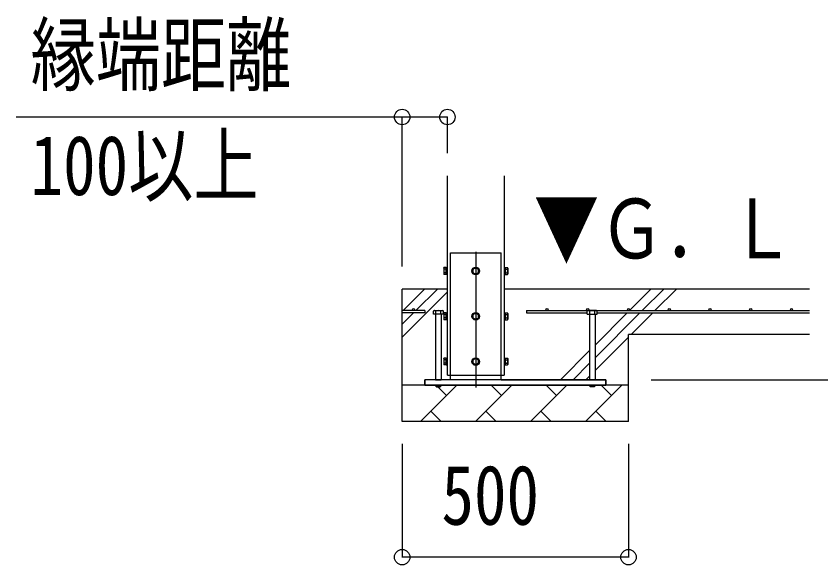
# Model space of a CAD drawing. Units: millimetres, scale not verified. Extents: x -16820 to 16820, y -11880 to 11880.
# Drawn here: x -4925 to -3147, y -7420 to -6208 of the extents above; entities that cross this region are included whole.
import ezdxf
from ezdxf.enums import TextEntityAlignment as Align

# ---------------------------------------------------------------- set-up
doc = ezdxf.new("R2010")
doc.units = ezdxf.units.MM
doc.header["$LTSCALE"] = 50
for name, color, linetype in [('0-4_YKK_12', 2, 'Continuous'), ('0-5_YKK_13', 4, 'Continuous'), ('0-6_YKK_A1', 4, 'Continuous'), ('0-7_YKK_D', 6, 'Continuous')]:
    doc.layers.add(name, color=color, linetype=linetype)
doc.styles.add('ＭＳ ゴシック', font='')
doc.styles.get('ＭＳ ゴシック').set_extended_font_data('MS Gothic')

msp = doc.modelspace()

# ---------------------------------------------------------------- linework, layer by layer
at = {"layer": '0-4_YKK_12'}
msp.add_line((-3909.42, -6728.5), (-3909.42, -7028.5), dxfattribs=at)
at = {"layer": '0-5_YKK_13'}
for p, q in [((-3965.42, -7001), (-3965.42, -6731)), ((-3965.42, -6731), (-3853.42, -6731)), ((-3853.42, -7001), (-3853.42, -6731)), ((-3980.12, -6764.51), (-3979.54, -6763.51)), ((-3980.12, -6764.51), (-3980.12, -6777.5)), ((-3974.62, -6763.51), (-3979.54, -6763.51)), ((-3974.62, -6767.25), (-3979.54, -6767.25)), ((-3974.62, -6763.51), (-3974.62, -6778.51)), ((-3973.02, -6763.96), (-3974.62, -6763.96)), ((-3974.62, -6770.5), (-3974.62, -6763.96)), ((-3974.62, -6770.5), (-3973.02, -6770.5)), ((-3974.62, -6771.5), (-3973.02, -6771.5)), ((-3974.62, -6778.05), (-3974.62, -6771.5)), ((-3973.02, -6770.5), (-3973.02, -6763.96)), ((-3973.02, -6778.05), (-3973.02, -6771.5)), ((-3845.82, -6763.95), (-3844.22, -6763.95)), ((-3845.82, -6770.5), (-3845.82, -6763.95)), ((-3844.22, -6770.5), (-3845.82, -6770.5)), ((-3844.22, -6771.5), (-3845.82, -6771.5)), ((-3845.82, -6778.05), (-3845.82, -6771.5)), ((-3844.22, -6763.49), (-3839.3, -6763.49)), ((-3844.22, -6763.49), (-3844.22, -6778.51)), ((-3844.22, -6770.5), (-3844.22, -6763.95)), ((-3844.22, -6767.25), (-3839.3, -6767.25)), ((-3844.22, -6778.05), (-3844.22, -6771.5)), ((-3838.72, -6764.5), (-3839.3, -6763.49)), ((-3838.72, -6764.5), (-3838.72, -6777.5)), ((-3980.12, -6777.5), (-3979.54, -6778.51)), ((-3974.62, -6774.75), (-3979.54, -6774.75)), ((-3974.62, -6778.51), (-3979.54, -6778.51)), ((-3974.62, -6778.05), (-3973.02, -6778.05)), ((-3844.22, -6778.05), (-3845.82, -6778.05)), ((-3844.22, -6774.75), (-3839.3, -6774.75)), ((-3844.22, -6778.51), (-3839.3, -6778.51)), ((-3838.72, -6777.5), (-3839.3, -6778.51)), ((-4001.42, -6858.5), (-4002.89, -6859.35)), ((-4001.42, -6858.5), (-3982.42, -6858.5)), ((-3997.41, -6866.5), (-3997.41, -6859.35)), ((-3986.44, -6866.5), (-3986.44, -6859.35)), ((-3982.42, -6858.5), (-3980.95, -6859.35)), ((-3980.95, -6866.5), (-3980.95, -6859.35)), ((-3661.42, -6858.5), (-3662.89, -6859.35)), ((-3662.89, -6866.5), (-3662.89, -6859.35)), ((-3642.42, -6858.5), (-3661.42, -6858.5)), ((-3657.41, -6866.5), (-3657.41, -6859.35)), ((-3646.44, -6866.5), (-3646.44, -6859.35)), ((-3642.42, -6858.5), (-3640.95, -6859.35)), ((-3997.92, -6866.5), (-3997.92, -7011)), ((-3985.92, -6866.5), (-3985.92, -7011)), ((-3980.12, -6864.51), (-3979.54, -6863.51)), ((-3980.12, -6864.51), (-3980.12, -6877.5)), ((-3980.12, -6877.5), (-3979.54, -6878.51)), ((-3974.62, -6863.51), (-3979.54, -6863.51)), ((-3974.62, -6867.25), (-3979.54, -6867.25)), ((-3974.62, -6874.75), (-3979.54, -6874.75)), ((-3974.62, -6878.51), (-3979.54, -6878.51)), ((-3974.62, -6863.51), (-3974.62, -6878.51)), ((-3973.02, -6863.96), (-3974.62, -6863.96)), ((-3974.62, -6870.5), (-3974.62, -6863.96)), ((-3974.62, -6870.5), (-3973.02, -6870.5)), ((-3974.62, -6871.5), (-3973.02, -6871.5)), ((-3974.62, -6878.05), (-3974.62, -6871.5)), ((-3974.62, -6878.05), (-3973.02, -6878.05)), ((-3973.02, -6870.5), (-3973.02, -6863.96)), ((-3973.02, -6878.05), (-3973.02, -6871.5)), ((-3845.82, -6863.95), (-3844.22, -6863.95)), ((-3845.82, -6870.5), (-3845.82, -6863.95)), ((-3844.22, -6870.5), (-3845.82, -6870.5)), ((-3844.22, -6871.5), (-3845.82, -6871.5)), ((-3845.82, -6878.05), (-3845.82, -6871.5)), ((-3844.22, -6878.05), (-3845.82, -6878.05)), ((-3844.22, -6863.49), (-3839.3, -6863.49)), ((-3844.22, -6863.49), (-3844.22, -6878.51)), ((-3844.22, -6870.5), (-3844.22, -6863.95)), ((-3844.22, -6867.25), (-3839.3, -6867.25)), ((-3844.22, -6878.05), (-3844.22, -6871.5)), ((-3844.22, -6874.75), (-3839.3, -6874.75)), ((-3844.22, -6878.51), (-3839.3, -6878.51)), ((-3838.72, -6864.5), (-3839.3, -6863.49)), ((-3838.72, -6877.5), (-3839.3, -6878.51)), ((-3838.72, -6864.5), (-3838.72, -6877.5)), ((-3657.92, -6866.5), (-3657.92, -7011)), ((-3645.92, -6866.5), (-3645.92, -7011)), ((-3980.12, -6964.51), (-3979.54, -6963.51)), ((-3980.12, -6964.51), (-3980.12, -6977.5)), ((-3974.62, -6963.51), (-3979.54, -6963.51)), ((-3974.62, -6967.25), (-3979.54, -6967.25)), ((-3974.62, -6963.51), (-3974.62, -6978.51)), ((-3973.02, -6963.96), (-3974.62, -6963.96)), ((-3974.62, -6970.5), (-3974.62, -6963.96)), ((-3973.02, -6970.5), (-3973.02, -6963.96)), ((-3845.82, -6963.95), (-3844.22, -6963.95)), ((-3845.82, -6970.5), (-3845.82, -6963.95)), ((-3844.22, -6963.49), (-3839.3, -6963.49)), ((-3844.22, -6963.49), (-3844.22, -6978.51)), ((-3844.22, -6970.5), (-3844.22, -6963.95)), ((-3844.22, -6967.25), (-3839.3, -6967.25)), ((-3838.72, -6964.5), (-3839.3, -6963.49)), ((-3838.72, -6964.5), (-3838.72, -6977.5)), ((-3980.12, -6977.5), (-3979.54, -6978.51)), ((-3974.62, -6974.75), (-3979.54, -6974.75)), ((-3974.62, -6978.51), (-3979.54, -6978.51)), ((-3974.62, -6970.5), (-3973.02, -6970.5)), ((-3974.62, -6971.5), (-3973.02, -6971.5)), ((-3974.62, -6978.05), (-3974.62, -6971.5)), ((-3974.62, -6978.05), (-3973.02, -6978.05)), ((-3973.02, -6978.05), (-3973.02, -6971.5)), ((-3844.22, -6970.5), (-3845.82, -6970.5)), ((-3844.22, -6971.5), (-3845.82, -6971.5)), ((-3845.82, -6978.05), (-3845.82, -6971.5)), ((-3844.22, -6978.05), (-3845.82, -6978.05)), ((-3844.22, -6978.05), (-3844.22, -6971.5)), ((-3844.22, -6974.75), (-3839.3, -6974.75)), ((-3844.22, -6978.51), (-3839.3, -6978.51)), ((-3838.72, -6977.5), (-3839.3, -6978.51)), ((-3965.42, -7011), (-3965.42, -7001)), ((-3853.42, -7011), (-3853.42, -7001)), ((-3621.92, -7011), (-4021.92, -7011)), ((-4021.92, -7023), (-4021.92, -7011)), ((-3997.92, -7011), (-3985.92, -7011)), ((-3645.92, -7011), (-3657.92, -7011)), ((-3621.92, -7023), (-3621.92, -7011)), ((-4021.92, -7023), (-3621.92, -7023)), ((-3997.92, -7024.5), (-3985.92, -7024.5)), ((-3645.92, -7024.5), (-3657.92, -7024.5))]:
    msp.add_line(p, q, dxfattribs=at)
for points in [[(-3971.92, -6762.5), (-3973.02, -6762.5), (-3973.02, -6779.5), (-3971.92, -6779.5)], [(-3846.92, -6762.5), (-3845.82, -6762.5), (-3845.82, -6779.5), (-3846.92, -6779.5)], [(-3980.95, -6866.5), (-4002.89, -6866.5), (-4002.89, -6859.35)], [(-3662.89, -6866.5), (-3640.95, -6866.5), (-3640.95, -6859.35)], [(-3971.92, -6862.5), (-3973.02, -6862.5), (-3973.02, -6879.5), (-3971.92, -6879.5)], [(-3846.92, -6862.5), (-3845.82, -6862.5), (-3845.82, -6879.5), (-3846.92, -6879.5)], [(-3971.92, -6962.5), (-3973.02, -6962.5), (-3973.02, -6979.5), (-3971.92, -6979.5)], [(-3846.92, -6962.5), (-3845.82, -6962.5), (-3845.82, -6979.5), (-3846.92, -6979.5)], [(-3997.92, -7023), (-3997.92, -7024.5), (-3995.92, -7026.5), (-3987.92, -7026.5)], [(-3985.92, -7023), (-3985.92, -7024.5), (-3987.92, -7026.5)], [(-3657.92, -7023), (-3657.92, -7024.5), (-3655.92, -7026.5)], [(-3645.92, -7023), (-3645.92, -7024.5), (-3647.92, -7026.5), (-3655.92, -7026.5)]]:
    msp.add_lwpolyline(points, dxfattribs=at)
for points in [[(-3909.42, -6763.49), (-3915.92, -6767.25), (-3915.92, -6774.75), (-3909.42, -6778.51), (-3902.92, -6774.75), (-3902.92, -6767.25)], [(-3909.42, -6863.49), (-3915.92, -6867.25), (-3915.92, -6874.75), (-3909.42, -6878.51), (-3902.92, -6874.75), (-3902.92, -6867.25)], [(-3909.42, -6963.49), (-3915.92, -6967.25), (-3915.92, -6974.75), (-3909.42, -6978.51), (-3902.92, -6974.75), (-3902.92, -6967.25)]]:
    msp.add_lwpolyline(points, close=True, dxfattribs=at)
for centre, radius in [((-3909.42, -6771), 8.5), ((-3909.42, -6771), 6.5), ((-3909.42, -6871), 8.5), ((-3909.42, -6871), 6.5), ((-3909.42, -6971), 8.5), ((-3909.42, -6971), 6.5)]:
    msp.add_circle(centre, radius, dxfattribs=at)
for centre, radius, start, end in [((-3976.82, -6765.38), 3.31, 145.51973, 214.48027), ((-3967.7, -6771), 12.42, 162.41205, 197.58795), ((-3909.42, -6771), 7.05, 157.21814, 202.78186), ((-3909.42, -6771), 7.05, 97.21814, 142.78186), ((-3909.42, -6771), 7.05, 37.21814, 82.78186), ((-3909.42, -6771), 7.05, 337.21814, 22.78186), ((-3842.04, -6765.37), 3.32, 325.61575, 34.38425), ((-3851.14, -6771), 12.42, 342.41205, 17.58795), ((-3976.8, -6776.63), 3.32, 145.61575, 214.38425), ((-3909.42, -6771), 7.05, 217.21814, 262.78186), ((-3909.42, -6771), 7.05, 277.21814, 322.78186), ((-3842.04, -6776.63), 3.32, 325.61575, 34.38425), ((-4000.15, -6863.36), 4.86, 55.61575, 124.38425), ((-3991.92, -6876.65), 18.15, 72.41205, 107.58795), ((-3983.69, -6863.36), 4.86, 55.61575, 124.38425), ((-3660.15, -6863.36), 4.86, 55.61575, 124.38425), ((-3651.92, -6876.65), 18.15, 72.41205, 107.58795), ((-3643.69, -6863.36), 4.86, 55.61575, 124.38425), ((-3976.82, -6865.38), 3.31, 145.51973, 214.48027), ((-3967.7, -6871), 12.42, 162.41205, 197.58795), ((-3976.8, -6876.63), 3.32, 145.61575, 214.38425), ((-3909.42, -6871), 7.05, 157.21814, 202.78186), ((-3909.42, -6871), 7.05, 97.21814, 142.78186), ((-3909.42, -6871), 7.05, 217.21814, 262.78186), ((-3909.42, -6871), 7.05, 37.21814, 82.78186), ((-3909.42, -6871), 7.05, 277.21814, 322.78186), ((-3909.42, -6871), 7.05, 337.21814, 22.78186), ((-3842.04, -6865.37), 3.32, 325.61575, 34.38425), ((-3851.14, -6871), 12.42, 342.41205, 17.58795), ((-3842.04, -6876.63), 3.32, 325.61575, 34.38425), ((-3976.82, -6965.38), 3.31, 145.51973, 214.48027), ((-3967.7, -6971), 12.42, 162.41205, 197.58795), ((-3909.42, -6971), 7.05, 157.21814, 202.78186), ((-3909.42, -6971), 7.05, 97.21814, 142.78186), ((-3909.42, -6971), 7.05, 37.21814, 82.78186), ((-3909.42, -6971), 7.05, 337.21814, 22.78186), ((-3842.04, -6965.37), 3.32, 325.61575, 34.38425), ((-3851.14, -6971), 12.42, 342.41205, 17.58795), ((-3976.8, -6976.63), 3.32, 145.61575, 214.38425), ((-3909.42, -6971), 7.05, 217.21814, 262.78186), ((-3909.42, -6971), 7.05, 277.21814, 322.78186), ((-3842.04, -6976.63), 3.32, 325.61575, 34.38425)]:
    msp.add_arc(centre, radius, start, end, dxfattribs=at)
at = {"layer": '0-6_YKK_A1'}
for p, q in [((-3971.92, -7001), (-3971.92, -6561)), ((-3846.92, -6561), (-3846.92, -7001)), ((-3971.92, -6811), (-4071.92, -6811)), ((-4071.92, -7103), (-4071.92, -6811)), ((-4071.92, -6917), (-3971.92, -6817)), ((-4069.99, -6858.5), (-4022.49, -6811)), ((-4041.71, -6858.5), (-3994.21, -6811)), ((-3171.92, -6811), (-3846.92, -6811)), ((-3569.99, -6858.5), (-3522.49, -6811)), ((-3541.71, -6858.5), (-3494.21, -6811)), ((-3513.42, -6858.5), (-3465.92, -6811)), ((-4021.92, -6858.5), (-4071.92, -6858.5)), ((-4021.92, -6858.5), (-4021.92, -6863.5)), ((-3796.92, -6858.5), (-3171.92, -6858.5)), ((-3796.92, -6858.5), (-3796.92, -6863.5)), ((-4071.92, -6888.71), (-4046.71, -6863.5)), ((-4021.92, -6863.5), (-4071.92, -6863.5)), ((-3796.92, -6863.5), (-3662.89, -6863.5)), ((-3645.92, -6962.71), (-3546.71, -6863.5)), ((-3645.92, -6934.43), (-3574.99, -6863.5)), ((-3640.95, -6863.5), (-3171.92, -6863.5)), ((-3565.92, -6911), (-3518.42, -6863.5)), ((-3571.92, -7103), (-3571.92, -6911)), ((-3171.92, -6911), (-3571.92, -6911)), ((-3645.92, -6991), (-3571.92, -6917)), ((-3722.49, -7011), (-3657.92, -6946.43)), ((-3694.21, -7011), (-3657.92, -6974.71)), ((-3971.92, -7001), (-3846.92, -7001)), ((-3665.92, -7011), (-3657.92, -7003)), ((-3853.42, -7011), (-3621.92, -7011)), ((-3621.92, -7011), (-3621.92, -7023)), ((-3571.92, -7023), (-4071.92, -7023)), ((-4031.18, -7103), (-3951.18, -7023)), ((-3973.85, -7045.66), (-3993.01, -7026.5)), ((-3909.76, -7103), (-3829.76, -7023)), ((-3852.42, -7045.66), (-3875.09, -7023)), ((-3788.34, -7103), (-3708.34, -7023)), ((-3731, -7045.66), (-3753.66, -7023)), ((-3666.92, -7103), (-3586.92, -7023)), ((-3609.58, -7045.66), (-3632.24, -7023)), ((-4008.52, -7080.34), (-3985.86, -7103)), ((-3887.1, -7080.34), (-3864.44, -7103)), ((-3765.68, -7080.34), (-3743.02, -7103)), ((-3644.26, -7080.34), (-3621.6, -7103)), ((-3571.92, -7103), (-4071.92, -7103))]:
    msp.add_line(p, q, dxfattribs=at)
msp.add_lwpolyline([(-3965.42, -7011), (-4021.92, -7011), (-4021.92, -7023)], dxfattribs=at)
for centre in [(-4046.92, -6856), (-3751.92, -6856), (-3661.92, -6856), (-3571.92, -6856), (-3481.92, -6856), (-3391.92, -6856), (-3301.92, -6856), (-3211.92, -6856)]:
    msp.add_circle(centre, 2.5, dxfattribs=at)
at = {"layer": '0-7_YKK_D'}
for p, q in [((-4071.92, -6761), (-4071.92, -6430.5)), ((-3971.92, -6511), (-3971.92, -6430.5)), ((-3521.92, -7011), (-2570.92, -7011)), ((-4071.92, -7153), (-4071.92, -7404)), ((-3571.92, -7153), (-3571.92, -7404)), ((-3571.92, -7403), (-4071.92, -7403))]:
    msp.add_line(p, q, dxfattribs=at)
msp.add_lwpolyline([(-3971.92, -6431), (-4071.92, -6431), (-4924.72, -6431)], dxfattribs=at)
for centre in [(-4071.92, -6431), (-3971.92, -6431), (-4071.92, -7403), (-3571.92, -7403)]:
    msp.add_circle(centre, 17, dxfattribs=at)

# ---------------------------------------------------------------- texts
at = {"layer": '0-6_YKK_A1', "style": 'ＭＳ ゴシック', "width": 0.8}
msp.add_text('▼Ｇ．Ｌ', height=132, dxfattribs=at).set_placement((-3781.06, -6782.74), align=Align.BOTTOM_LEFT)
at = {"layer": '0-7_YKK_D', "style": 'ＭＳ ゴシック', "width": 0.8}
for s, p in [('縁端距離', (-4892.72, -6399)), ('100以上', (-4892.72, -6643)), ('500', (-3985.12, -7371))]:
    msp.add_text(s, height=132, dxfattribs=at).set_placement(p, align=Align.BOTTOM_LEFT)

doc.saveas('drawing.dxf')
